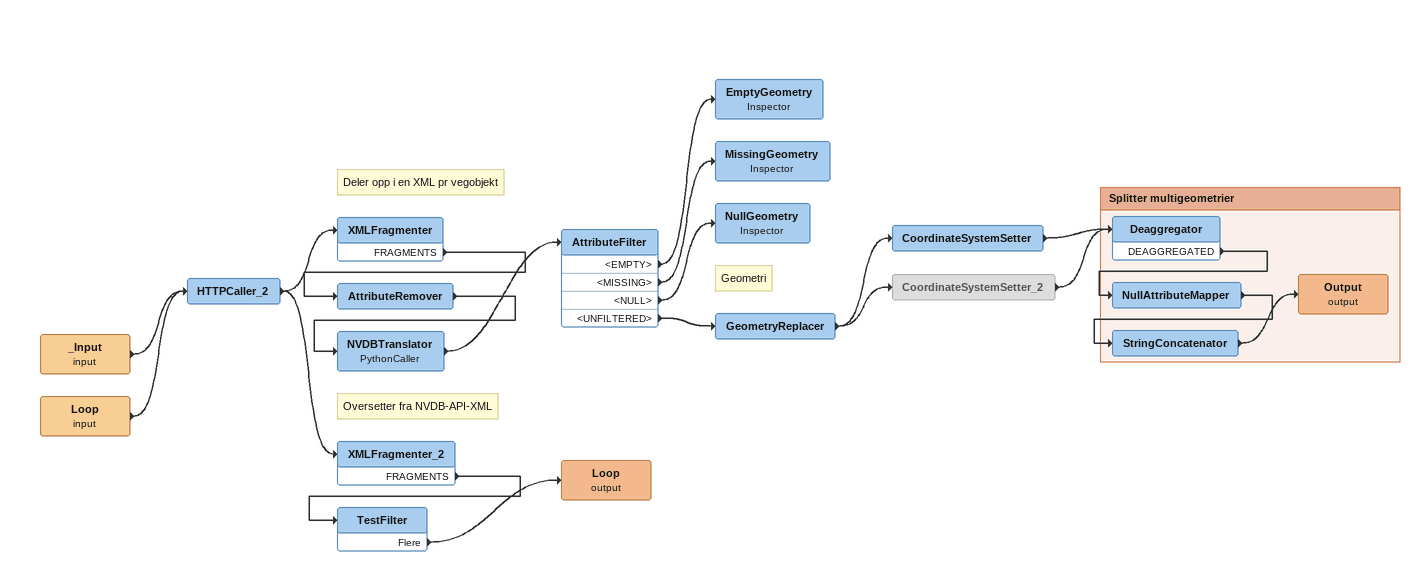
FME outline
_Input (input)
    -> HTTPCaller_2
Loop (input)
    -> HTTPCaller_2
HTTPCaller_2
    -> XMLFragmenter_2
    -> XMLFragmenter
Note: Deler opp i en XML pr vegobjekt
XMLFragmenter
    FRAGMENTS -> AttributeRemover
AttributeRemover
    -> NVDBTranslator
Note: Oversetter fra NVDB-API-XML
NVDBTranslator: PythonCaller
    -> AttributeFilter
AttributeFilter
    <EMPTY> -> EmptyGeometry
    <MISSING> -> MissingGeometry
    <NULL> -> NullGeometry
    <UNFILTERED> -> GeometryReplacer
EmptyGeometry: Inspector
MissingGeometry: Inspector
NullGeometry: Inspector
Note: Geometri
GeometryReplacer
    -> CoordinateSystemSetter
    -> CoordinateSystemSetter_2
CoordinateSystemSetter
    -> Deaggregator
CoordinateSystemSetter_2 [off]
    -> Deaggregator
XMLFragmenter_2
    FRAGMENTS -> TestFilter
TestFilter
    Flere -> Loop (output)
Loop (output)

Bookmark: Splitter multigeometrier
Deaggregator
    DEAGGREGATED -> NullAttributeMapper
NullAttributeMapper
    -> StringConcatenator
StringConcatenator
    -> Output (output)
Output (output)
